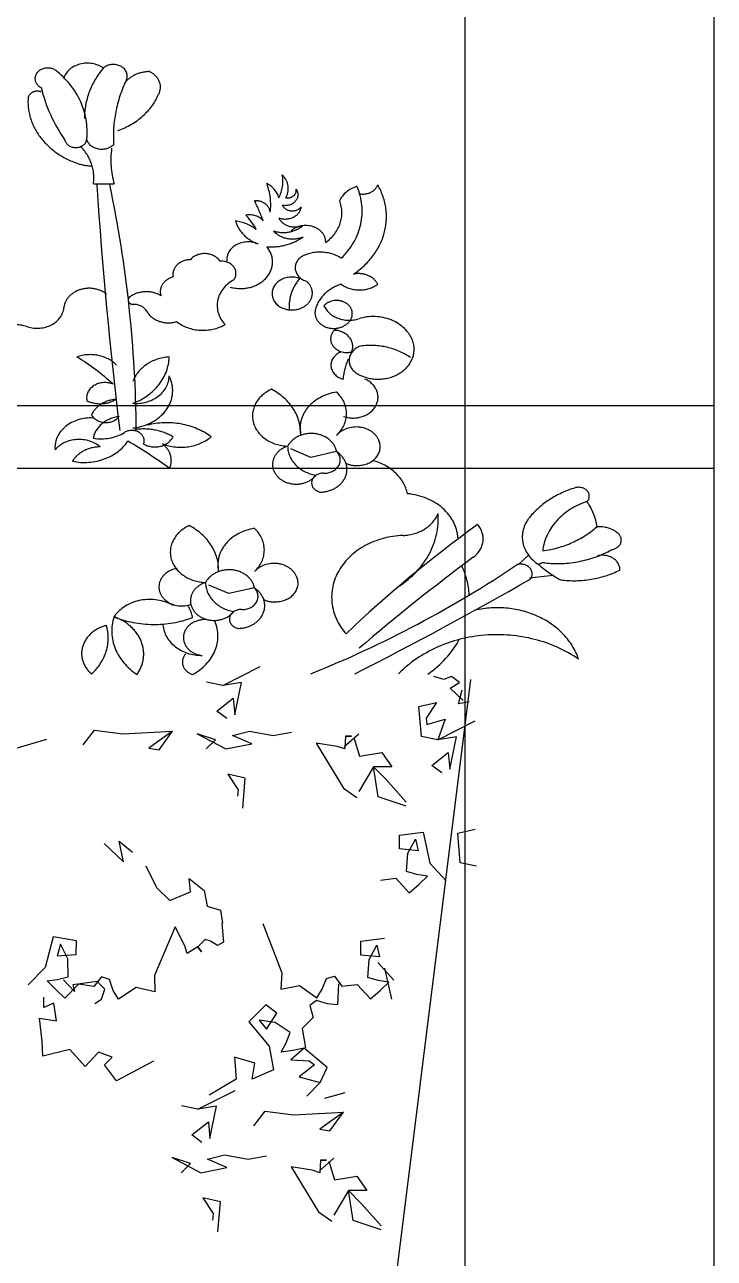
# Model space of a CAD drawing. Header units: millimetres. Extents: x 790977 to 1374007, y 14953 to 389123.
# Drawn here: x 1370288 to 1370842, y 49771 to 50761 of the extents above; entities that cross this region are included whole.
import ezdxf

# ---------------------------------------------------------------- set-up
doc = ezdxf.new("R2010")
doc.units = ezdxf.units.MM
doc.header["$LTSCALE"] = 1000
doc.linetypes.add('3', pattern=[10, 3, -2, 3, -2])
doc.layers.add('杆件轴线', color=14, linetype='Continuous')
doc.layers.add('立面外轮廓线', color=252, linetype='Continuous')

# ---------------------------------------------------------------- blocks, each defined once
blk = doc.blocks.new('ewqeqe')
at = {"color": 8, "linetype": '3', "ltscale": 10}
for p, q in [((174960.3, 55299.35), (174964.7, 55299.35)), ((175006.17, 55241.62), (175001.97, 55243.42)), ((175011.6, 55242.85), (175006.17, 55241.62)), ((175049.98, 55219.01), (175052.07, 55221)), ((175057.29, 55216.67), (175052.29, 55216.14)), ((174988.84, 55212.85), (174984.65, 55214.65)), ((174994.28, 55214.07), (174988.84, 55212.85)), ((174987.59, 55193.47), (174995.48, 55197.45)), ((175034.25, 55194.73), (175032.1, 55195.4)), ((175035.81, 55195.37), (175034.25, 55194.73)), ((175037.54, 55194.13), (175035.81, 55195.37)), ((174987.59, 55193.47), (174984.15, 55194.18)), ((174991.56, 55194.13), (174987.59, 55193.47)), ((174990.14, 55187.26), (174991.56, 55194.13)), ((175035.57, 55192.91), (175037.54, 55194.13)), ((175038.3, 55190.3), (175035.57, 55192.91)), ((175037.3, 55189.62), (175038.09, 55192.56)), ((174986.31, 55188.03), (174989.82, 55190.78)), ((174989.82, 55190.78), (174990.14, 55187.26)), ((175028.98, 55189.01), (175032.66, 55189.88)), ((175032.66, 55189.88), (175030.52, 55186.59)), ((175039.53, 55189.99), (175037.3, 55189.62)), ((174988.48, 55186.47), (174986.31, 55188.03)), ((175029.5, 55182.72), (175028.98, 55189.01)), ((175030.52, 55186.59), (175030.62, 55185.2)), ((175030.62, 55185.2), (175034.52, 55186.35)), ((175034.52, 55186.35), (175032.93, 55182.01)), ((175032.93, 55182.01), (175040.83, 55185.99)), ((174943.52, 55180.12), (174950.51, 55182.15)), ((174958.12, 55180.96), (174960.51, 55184.04)), ((174960.51, 55184.04), (174966.49, 55183.28)), ((174966.49, 55183.28), (174977, 55183.81)), ((174977, 55183.81), (174972.01, 55180.25)), ((174974.15, 55179.89), (174977, 55183.81)), ((174986.08, 55182.03), (174982.16, 55183.28)), ((174982.16, 55183.28), (174988.22, 55180.07)), ((174984.12, 55180.07), (174986.08, 55182.03)), ((174989.64, 55182.92), (174993.2, 55183.81)), ((174993.74, 55181.14), (174989.64, 55182.92)), ((174993.2, 55183.81), (174998.19, 55182.92)), ((174998.19, 55182.92), (175002.11, 55183.63)), ((175016.26, 55183.16), (175013.23, 55180.49)), ((175013.51, 55182.74), (175013.33, 55180.07)), ((175013.51, 55182.74), (175014.75, 55182.74)), ((175014.75, 55182.74), (175013.51, 55182.74)), ((175015.25, 55182.51), (175016.43, 55178.56)), ((175032.93, 55182.01), (175029.5, 55182.72)), ((175036.91, 55182.66), (175032.93, 55182.01)), ((175035.49, 55175.79), (175036.91, 55182.66)), ((174972.01, 55180.25), (174974.15, 55179.89)), ((174988.22, 55180.07), (174993.74, 55181.14)), ((175011.73, 55180.61), (175007.27, 55181.32)), ((175007.27, 55181.32), (175013.04, 55171.78)), ((175013.33, 55180.07), (175011.73, 55180.61)), ((175016.43, 55178.56), (175021.11, 55179.31)), ((175021.11, 55179.31), (175023.26, 55176.28)), ((175031.66, 55176.57), (175035.16, 55179.31)), ((175035.16, 55179.31), (175035.49, 55175.79)), ((174988.67, 55174.76), (174990.81, 55171.47)), ((174992.35, 55173.89), (174988.67, 55174.76)), ((175019.36, 55176.28), (175016.29, 55171.1)), ((175023.26, 55176.28), (175019.36, 55176.28)), ((175019.36, 55176.28), (175022.07, 55173.6)), ((175020.37, 55169.96), (175019.36, 55176.28)), ((175033.83, 55175.01), (175031.66, 55176.57)), ((174991.83, 55167.6), (174992.35, 55173.89)), ((175013.04, 55171.78), (175015.89, 55169.82)), ((175022.07, 55173.6), (175026.25, 55168.83)), ((174990.81, 55171.47), (174990.71, 55170.08)), ((175026.25, 55168), (175020.37, 55169.96)), ((175024.84, 55158.97), (175024.85, 55161.89)), ((175024.85, 55161.89), (175029.85, 55162.52)), ((175029.85, 55162.52), (175031.3, 55155.97)), ((175037.16, 55162.31), (175040.85, 55163.17)), ((175037.68, 55156.01), (175037.16, 55162.31)), ((174962.59, 55160.14), (174966.67, 55156.28)), ((174965.73, 55160.64), (174968.53, 55158.27)), ((174966.67, 55156.28), (174965.73, 55160.64)), ((175028.82, 55158.58), (175024.84, 55158.97)), ((175026.6, 55158.05), (175028.26, 55161.05)), ((175028.26, 55161.05), (175028.82, 55158.58)), ((175026.32, 55154.21), (175026.6, 55158.05)), ((175031.3, 55155.97), (175034.69, 55152.21)), ((175041.12, 55155.31), (175037.68, 55156.01)), ((174971.39, 55155.4), (174973.58, 55150.83)), ((175028.55, 55153.6), (175026.32, 55154.21)), ((175030.75, 55153.24), (175028.55, 55153.6)), ((174973.58, 55150.83), (174976.44, 55148.06)), ((174980.82, 55149.89), (174980.53, 55152.75)), ((174980.53, 55152.75), (174983.68, 55150.19)), ((175020.84, 55152.38), (175024.09, 55152.79)), ((175024.09, 55152.79), (175026.88, 55149.71)), ((175026.88, 55149.71), (175028.94, 55151.49)), ((175028.94, 55151.49), (175030.75, 55153.24)), ((174976.44, 55148.06), (174980.82, 55149.89)), ((174983.68, 55150.19), (174984.29, 55146.9)), ((174984.29, 55146.9), (174987.08, 55146.05)), ((174987.08, 55146.05), (174987.52, 55143.3)), ((174987.52, 55143.3), (174987.38, 55143.2)), ((174987.38, 55143.2), (174987.76, 55139.31)), ((174996.03, 55143.25), (175000.02, 55132.84)), ((174951.8, 55140.39), (174950.1, 55133.91)), ((174956.77, 55139.57), (174951.8, 55140.39)), ((174977.57, 55142.52), (174973.18, 55132.27)), ((174979.59, 55138.49), (174977.57, 55142.52)), ((174953.34, 55138.87), (174952.68, 55136.42)), ((174954.88, 55135.8), (174953.34, 55138.87)), ((174956.68, 55136.66), (174956.77, 55139.57)), ((174980.09, 55136.87), (174979.59, 55138.49)), ((174982.36, 55138.28), (174980.09, 55136.87)), ((174983.89, 55139.82), (174982.36, 55138.28)), ((174982.36, 55138.28), (174983.09, 55137.27)), ((174983.09, 55137.27), (174982.36, 55138.28)), ((174984.98, 55139.51), (174983.89, 55139.82)), ((174986.5, 55138.62), (174984.98, 55139.51)), ((174987.76, 55139.31), (174986.5, 55138.62)), ((175016.68, 55136.57), (175016.7, 55139.5)), ((175016.7, 55139.5), (175021.7, 55140.12)), ((175018.45, 55135.65), (175020.1, 55138.65)), ((175020.1, 55138.65), (175020.66, 55136.19)), ((174952.68, 55136.42), (174956.68, 55136.66)), ((174955.01, 55131.95), (174954.88, 55135.8)), ((175020.66, 55136.19), (175016.68, 55136.57)), ((175018.16, 55131.81), (175018.45, 55135.65)), ((174950.1, 55133.91), (174946.57, 55130.28)), ((175000.02, 55132.84), (174999.82, 55129.39)), ((175020.28, 55135.03), (175023.67, 55131.27)), ((175021.7, 55133.79), (175023.15, 55127.24)), ((174950.54, 55131.16), (174952.75, 55131.43)), ((174952.28, 55129.34), (174950.54, 55131.16)), ((174952.75, 55131.43), (174955.01, 55131.95)), ((174956.31, 55128.87), (174954, 55131.36)), ((174957.19, 55130.45), (174954.27, 55127.48)), ((174961.12, 55131), (174955.95, 55130.29)), ((174955.95, 55130.29), (174956.31, 55128.87)), ((174960.42, 55129.91), (174957.19, 55130.45)), ((174962.03, 55131.94), (174960.42, 55129.91)), ((174962.72, 55129.4), (174961.12, 55131)), ((174963.72, 55131.41), (174962.03, 55131.94)), ((174964.49, 55129.11), (174963.72, 55131.41)), ((174973.18, 55132.27), (174973.25, 55128.82)), ((174999.82, 55129.39), (175003.78, 55130.14)), ((175003.78, 55130.14), (175007.4, 55127.55)), ((175008.58, 55129.34), (175009.44, 55131.61)), ((175009.44, 55131.61), (175011.15, 55132.08)), ((175011.15, 55132.08), (175012.68, 55129.98)), ((175011.99, 55130.52), (175011.81, 55126.07)), ((175012.68, 55129.98), (175015.93, 55130.39)), ((175015.93, 55130.39), (175018.72, 55127.31)), ((175020.4, 55131.2), (175018.16, 55131.81)), ((175022.6, 55130.85), (175020.4, 55131.2)), ((175020.79, 55129.1), (175022.6, 55130.85)), ((174949.83, 55125.53), (174949.83, 55127.67)), ((174954.27, 55127.48), (174952.28, 55129.34)), ((174962.01, 55127.26), (174962.72, 55129.4)), ((174965.6, 55127.27), (174964.49, 55129.11)), ((174969.32, 55129.72), (174965.6, 55127.27)), ((174973.25, 55128.82), (174969.32, 55129.72)), ((175007.4, 55127.55), (175008.58, 55129.34)), ((175018.72, 55127.31), (175020.79, 55129.1)), ((174951.97, 55126.42), (174949.83, 55125.53)), ((174952.5, 55122.68), (174951.97, 55126.42)), ((174960.59, 55126.37), (174962.01, 55127.26)), ((174996.67, 55126.07), (174993.11, 55122.51)), ((174998.99, 55124.29), (174996.67, 55126.07)), ((175007.36, 55126.96), (175005.94, 55125.89)), ((175005.94, 55125.89), (175006.65, 55123.4)), ((175009.68, 55126.24), (175007.36, 55126.96)), ((175011.81, 55126.07), (175009.68, 55126.24)), ((174949.48, 55118.41), (174948.94, 55123.22)), ((174948.94, 55123.22), (174952.5, 55122.68)), ((174993.11, 55122.51), (174997.39, 55117.34)), ((174998.63, 55122.33), (174995.25, 55122.86)), ((174995.25, 55122.86), (174996.85, 55120.9)), ((174996.85, 55120.9), (174998.99, 55124.29)), ((175001.84, 55120.19), (174998.63, 55122.33)), ((175006.65, 55123.4), (175004.33, 55121.08)), ((175000.95, 55118.06), (175001.84, 55120.19)), ((175004.33, 55121.08), (175005.05, 55116.99)), ((174949.65, 55115.21), (174949.48, 55118.41)), ((174997.39, 55117.34), (174998.28, 55112.36)), ((174999.88, 55116.1), (175000.95, 55118.06)), ((175004.78, 55116.94), (175001.93, 55114.45)), ((175005.05, 55116.99), (175002.37, 55116.45)), ((175009.59, 55112.84), (175004.78, 55116.94)), ((174955.35, 55116.63), (174949.65, 55115.21)), ((174958.56, 55113.07), (174955.35, 55116.63)), ((174961.41, 55116.1), (174958.56, 55113.07)), ((174964.26, 55115.03), (174961.41, 55116.1)), ((174962.66, 55113.43), (174964.26, 55115.03)), ((174994.36, 55113.78), (174990.08, 55115.03)), ((174990.08, 55115.03), (174990.44, 55110.4)), ((175002.37, 55116.45), (174999.88, 55116.1)), ((175001.93, 55114.45), (175005.85, 55114.27)), ((174965.15, 55110.05), (174962.66, 55113.43)), ((174972.99, 55114.14), (174965.15, 55110.05)), ((174993.82, 55110.4), (174994.36, 55113.78)), ((174998.28, 55112.36), (174993.82, 55110.4)), ((175006.92, 55113.38), (175003.71, 55110.89)), ((175005.85, 55114.27), (175006.92, 55113.38)), ((175008.16, 55109.64), (175009.59, 55112.84)), ((174990.44, 55110.4), (174984.74, 55107.02)), ((175003.71, 55110.89), (175008.16, 55109.64)), ((175005.31, 55106.79), (175008.16, 55109.64)), ((174982.32, 55104.03), (174990.21, 55108.01)), ((175013.33, 55107.5), (175009.05, 55106.26)), ((174982.32, 55104.03), (174978.88, 55104.74)), ((174986.29, 55104.69), (174982.32, 55104.03)), ((174984.87, 55097.82), (174986.29, 55104.69)), ((174981.04, 55098.59), (174984.55, 55101.34)), ((174984.55, 55101.34), (174984.87, 55097.82)), ((174994.15, 55100.55), (174996.55, 55103.63)), ((174996.55, 55103.63), (175002.52, 55102.87)), ((175002.52, 55102.87), (175013.03, 55103.4)), ((175013.03, 55103.4), (175008.04, 55099.84)), ((175010.18, 55099.48), (175013.03, 55103.4)), ((175008.04, 55099.84), (175010.18, 55099.48)), ((174983.21, 55097.03), (174981.04, 55098.59)), ((174980.81, 55092.59), (174976.89, 55093.84)), ((174976.89, 55093.84), (174982.95, 55090.63)), ((174984.37, 55093.48), (174987.93, 55094.37)), ((174988.47, 55091.7), (174984.37, 55093.48)), ((174987.93, 55094.37), (174992.92, 55093.48)), ((174992.92, 55093.48), (174996.84, 55094.19)), ((175010.99, 55093.72), (175007.96, 55091.05)), ((174978.85, 55090.63), (174980.81, 55092.59)), ((174982.95, 55090.63), (174988.47, 55091.7)), ((175006.46, 55091.17), (175002, 55091.88)), ((175002, 55091.88), (175007.77, 55082.34)), ((175008.06, 55090.63), (175006.46, 55091.17)), ((175008.24, 55093.3), (175008.06, 55090.63)), ((175008.24, 55093.3), (175009.48, 55093.3)), ((175009.48, 55093.3), (175008.24, 55093.3)), ((175009.98, 55093.07), (175011.16, 55089.12)), ((175011.16, 55089.12), (175015.84, 55089.87)), ((175015.84, 55089.87), (175017.99, 55086.84)), ((175014.09, 55086.84), (175011.02, 55081.66)), ((175017.99, 55086.84), (175014.09, 55086.84)), ((175014.09, 55086.84), (175016.8, 55084.16)), ((175015.1, 55080.52), (175014.09, 55086.84)), ((174983.4, 55085.32), (174985.54, 55082.03)), ((174987.08, 55084.45), (174983.4, 55085.32)), ((174986.56, 55078.16), (174987.08, 55084.45)), ((175016.8, 55084.16), (175020.98, 55079.39)), ((174985.54, 55082.03), (174985.44, 55080.64)), ((175007.77, 55082.34), (175010.62, 55080.38)), ((175020.98, 55078.56), (175015.1, 55080.52))]:
    blk.add_line(p, q, dxfattribs=at)
at = {"color": 8}
blk.add_line((175039.87, 55194.74), (175017.51, 55015.89), dxfattribs=at)
at = {"color": 8, "linetype": '3', "ltscale": 10}
for centre, major_axis, start_param, end_param in [((174950.67, 55321.57), (-2.69, 0), 3.86097, 7.309992), ((174937.31, 55310.35), (-21.68, 0), 3.033658, 3.923278), ((174959.02, 55320.53), (5.16, 0), 0.859793, 2.893195), ((174980.35, 55313.33), (-21.92, 0), -0.610947, 0.008745), ((174964.52, 55322.12), (2.92, 0), -0.380632, 2.389345), ((174972.21, 55317.81), (-6.3, 0), -1.54995, -0.536049), ((174970, 55319.78), (-4.45, 0), 2.725697, 4.224374), ((175002.38, 55309.53), (37.85, 0), 2.760961, 3.200499), ((174948.46, 55317.3), (1.93, 0), 1.128435, 3.093434), ((174992.54, 55326.88), (-44.12, 0), 0.198411, 0.51955), ((174959.41, 55322.44), (-15.48, 0), 1.973043, 2.81275), ((174963.5, 55316.69), (-16.99, 0), -0.048159, 1.177872), ((174956.59, 55308.99), (-2.38, 0), 0.153894, 2.845181), ((174947.71, 55300.66), (-12.69, 0), 3.017535, 3.825272), ((174962.05, 55309.4), (3.27, 0), 3.371451, 5.600012), ((174990.88, 55304.44), (26.89, 0), 3.033411, 3.371565), ((174960.03, 55309.74), (-7.93, 0), 1.177872, 1.56921), ((174993.87, 55295.44), (-5.67, 0), 3.34763, 4.157614), ((174980.78, 55295.03), (16.93, 0), -0.119074, 0.318539), ((174989.55, 55299.89), (-10.72, 0), 2.738691, 3.295626), ((174995.89, 55298.35), (5.52, 0), -0.439202, 0.68807), ((176375.74, 55364.52), (1416.92, 0), 3.197161, 3.241365), ((174589.27, 55245.32), (380.08, 0), 0.006155, 0.171269), ((175000.79, 55297.05), (2.69, 0), 4.472142, 6.836026), ((175001.19, 55297.97), (-1.91, 0), 1.410643, 3.301107), ((175018.26, 55293.81), (-6.49, 0), -1.19588, -0.37555), ((174998.5, 55293.59), (-18.49, 0), 2.437136, 3.489639), ((175003.34, 55292.41), (18.77, 0), -0.88992, 0.445483), ((175017.17, 55299.89), (3.24, 0), 4.426383, 5.99656), ((174994.48, 55293.21), (-3.11, 0), 3.200706, 4.771414), ((174926.14, 55273.16), (73.4, 0), 0.306187, 0.380267), ((175000.73, 55294.8), (3.46, 0), 4.322961, 6.204553), ((175002.25, 55295.5), (2.23, 0), 3.483978, 5.759606), ((175002.81, 55293.21), (-9.91, 0), 2.283963, 3.460558), ((174998.5, 55293.06), (-8.43, 0), 0.218931, 1.146337), ((174988.72, 55284.39), (8.74, 0), 0.822767, 1.392054), ((174993.2, 55289.86), (-3.55, 0), 3.744389, 4.919811), ((174978.94, 55283.94), (17.19, 0), 0.416316, 0.665093), ((175002.78, 55293.25), (3.62, 0), 3.519442, 5.219691), ((175000.38, 55293.75), (5.62, 0), 4.338127, 5.548553), ((175002.27, 55291.75), (-4.85, 0), 0.620296, 2.059404), ((175005.1, 55287.07), (4.2, 0), -0.024206, 2.405226), ((174992.95, 55283.34), (-4.52, 0), 4.233629, 6.36657), ((174997.72, 55294.56), (10.26, 0), 4.628193, 5.439709), ((174983.76, 55281.58), (3.67, 0), 0.497982, 2.52617), ((174991.36, 55282.85), (6.73, 0), 4.381968, 6.896787), ((175006.51, 55281.62), (3.64, 0), 2.26727, 4.365466), ((175008.13, 55278.99), (7.16, 0), 0.898413, 2.15633), ((174980.81, 55280.21), (3.76, 0), 1.584269, 3.308811), ((174987.26, 55280.45), (3.12, 0), -0.555469, 1.659341), ((174978.36, 55276.58), (3.95, 0), 1.895441, 3.399324), ((174994.23, 55273.67), (7.82, 0), 2.156936, 3.806227), ((175002.16, 55276.2), (4.18, 0), 1.163918, 4.309018), ((175002.2, 55276.29), (-4.29, 0), 1.167425, 3.915065), ((175014.22, 55273.43), (-12.64, 0), -0.602567, 0.069737), ((175016.25, 55276.8), (-4.35, 0), 3.53047, 4.967514), ((174959.41, 55272.86), (5.35, 0), 0.811592, 3.063918), ((174971.47, 55272.27), (-5.19, 0), 4.078802, 5.456897), ((175015.63, 55271.43), (-8.66, 0), -1.21244, -0.177663), ((175016.43, 55281.75), (5.77, 0), 3.983544, 5.441234), ((174948.43, 55273.57), (-5.66, 0), 1.210559, 3.063918), ((174968.67, 55274.79), (-1.05, 0), -0.826289, 1.587747), ((174968.74, 55271.28), (3.17, 0), 0.437211, 1.587747), ((175011.6, 55271.97), (-3.32, 0), 2.852057, 5.645934), ((175014.24, 55275.29), (-5.68, 0), 0.363101, 1.933258), ((174976.11, 55274.15), (-4.97, 0), 0.437211, 1.923619), ((175011, 55272.12), (-3.96, 0), -0.177663, 2.852057), ((175019.33, 55264.14), (8.67, 0), 0.307515, 1.933258), ((174942.96, 55261.51), (9.85, 0), 1.210559, 2.980072), ((174983.41, 55275.23), (8.17, 0), 3.961004, 5.321252), ((175013.78, 55266.62), (3.44, 0), 2.297918, 5.010585), ((175010.9, 55265.03), (4.12, 0), -0.339143, 1.515733), ((175020.37, 55264.42), (7.58, 0), 4.079869, 6.5907), ((175018.74, 55254.31), (13.16, 0), 0.870503, 1.733082), ((174959.62, 55257.35), (-7.16, 0), 3.824365, 5.110754), ((174922.5, 55225.05), (-56.98, 0), 3.884237, 4.065548), ((174977.03, 55255.6), (8.73, 0), 1.656135, 2.856291), ((174963.07, 55262.98), (-13.21, 0), 2.006343, 3.127648), ((175014.13, 55261.07), (-3.73, 0), -1.146694, 1.251927), ((175018.28, 55262.05), (4.04, 0), 1.993429, 4.079869), ((175032.14, 55256.93), (19.24, 0), 2.793883, 3.066853), ((174962.75, 55254.18), (3.88, 0), 1.107096, 3.320885), ((174969.28, 55258.82), (7, 0), 4.621119, 6.278652), ((174967.47, 55255.72), (9.56, 0), -1.447054, 0.396908), ((175015.07, 55254.3), (-5.27, 0), 1.185572, 4.217437), ((175001.56, 55250.38), (7.7, 0), 2.073626, 4.677335), ((174990.72, 55246.63), (-13.33, 0), 3.109454, 4.148058), ((175013.32, 55247.7), (9.44, 0), 1.753435, 3.324581), ((175005.42, 55250.84), (8.27, 0), -0.72707, 0.72707), ((174961.75, 55257.43), (-5.4, 0), 1.022124, 2.22341), ((174965.61, 55248.87), (-6.05, 0), -1.473556, -0.336714), ((174959.72, 55243.69), (7.52, 0), 1.49741, 3.214342), ((174962.94, 55251.81), (3.4, 0), 3.612077, 5.687938), ((174966.67, 55244.9), (-6.47, 0), -1.429213, -0.142221), ((174968.41, 55245.14), (2.61, 0), -0.322716, 2.207328), ((174970.86, 55238.64), (-10.8, 0), 4.096929, 4.881172), ((174975.81, 55237.28), (14.02, 0), 0.841553, 1.874425), ((175015.73, 55243.81), (5.08, 0), 0.319157, 2.517332), ((174957.28, 55240.21), (-6.24, 0), 3.918496, 5.659726), ((174958.4, 55249.26), (-10.49, 0), 1.327919, 2.638029), ((174961.92, 55252.43), (8.31, 0), 4.512931, 5.34892), ((174904.23, 55171.03), (-109.33, 0), 3.991829, 4.094292), ((174973.27, 55247.24), (4.12, 0), 4.092693, 5.903842), ((174978.71, 55251.36), (-9.15, 0), 1.142186, 2.352603), ((175006.24, 55242.15), (-5.43, 0), 3.295767, 5.864072), ((175016.06, 55243.85), (4.74, 0), -1.557947, 0.331305), ((174961.85, 55238.27), (-6.71, 0), -1.552743, -0.472225), ((174970.98, 55240.96), (-5.75, 0), 2.784529, 3.961124), ((175003.08, 55240.12), (4.99, 0), 1.939386, 5.701389), ((175008.83, 55243.98), (7.55, 0), 3.139516, 4.501259), ((175008.01, 55239.07), (-5.77, 0), 1.598311, 4.034538), ((175009.01, 55241.06), (-3.36, 0), 1.52369, 3.818871), ((175015.67, 55243.28), (4.08, 0), 4.170298, 4.824116), ((175016.03, 55232.49), (10.66, 0), 0.165824, 1.262988), ((175008.76, 55236.25), (-2.44, 0), 4.67418, 7.608209), ((175068.74, 55219.69), (-19.86, 0), -1.219209, -0.594909), ((175062.67, 55233.45), (2.23, 0), -0.673733, 1.922384), ((175025.28, 55224.09), (-11.93, 0), 3.197305, 4.606042), ((175069.97, 55220.76), (14.96, 0), 1.951928, 3.050771), ((175050.99, 55225.71), (-15.59, 0), 3.239213, 3.674782), ((175011.17, 55228.67), (21.88, 0), -0.905094, 0.058906), ((175025.27, 55231.92), (8.17, 0), -1.529148, -0.32606), ((175059.61, 55224.82), (-8.84, 0), -0.594909, 0.917868), ((174984.23, 55221.61), (-7.7, 0), -1.067966, 1.535743), ((174973.39, 55217.86), (13.33, 0), -0.032139, 1.006465), ((174995.99, 55218.93), (-9.44, 0), -1.388157, 0.182988), ((174988.09, 55222.07), (8.27, 0), -0.72707, 0.72707), ((175233.24, 55044.85), (291.76, 0), 2.288562, 2.423189), ((175036.25, 55224.41), (6.27, 0), -0.842341, 0.620888), ((175051.85, 55238.27), (-19.99, 0), 1.732892, 2.393139), ((175066.99, 55222.42), (5.5, 0), 0.764436, 1.660031), ((175026.27, 55212.09), (15.71, 0), 1.612445, 3.772794), ((175069.16, 55224.16), (2.49, 0), -1.40833, 0.764436), ((175058.12, 55236.14), (20.39, 0), 4.583054, 5.308029), ((175067.67, 55217.89), (-3.7, 0), 3.124003, 4.995701), ((174998.4, 55215.03), (-5.08, 0), 3.46075, 5.658924), ((174907.1, 55364.82), (226.14, 0), -1.117297, -0.888665), ((175340.54, 54941.04), (-450.82, 0), -0.842341, -0.768305), ((175015.04, 55211.5), (-24.57, 0), 3.193673, 3.504464), ((175050.41, 55217.04), (-2.45, 0), 2.552324, 5.018472), ((175055.3, 55218.09), (-1.52, 0), 4.583054, 5.48484), ((175071.74, 55232.27), (-23.69, 0), 0.739988, 0.995001), ((174978.95, 55214.27), (4.82, 0), 1.779369, 5.125139), ((174988.91, 55213.38), (-5.43, 0), 3.295767, 5.864072), ((174998.74, 55215.08), (4.74, 0), -1.557947, 0.331305), ((174625.06, 55728.86), (-750.91, 0), 2.117484, 2.176276), ((175061.62, 55231.27), (-18.88, 0), 1.422718, 2.113417), ((174985.76, 55211.35), (4.99, 0), 1.939386, 5.701389), ((174991.51, 55215.2), (-7.55, 0), -0.002077, 1.359666), ((174990.68, 55210.3), (5.77, 0), -1.543282, 0.892945), ((174991.68, 55212.29), (3.36, 0), 4.665282, 6.960463), ((174972.23, 55204.39), (8.72, 0), 0.972353, 2.626424), ((174998.34, 55214.51), (4.08, 0), 4.170298, 4.824116), ((174972.54, 55206.87), (8.74, 0), 0.127001, 0.501183), ((174991.43, 55207.48), (2.44, 0), 1.532587, 4.466616), ((175045.51, 55195.13), (-17.75, 0), 3.408073, 4.981788), ((174965.31, 55200.22), (-7.49, 0), -1.267584, 0.769863), ((174949.61, 55203.54), (13.83, 0), -0.728446, 0.230725), ((174978.28, 55204.97), (-14.1, 0), -0.25778, 0.899914), ((174960.66, 55200.11), (10.26, 0), -0.530032, 1.172166), ((174973.14, 55222.77), (-19.75, 0), 1.125722, 1.991322), ((174983.28, 55206.73), (-8.34, 0), 0.071171, 1.569751), ((174983.87, 55203.57), (-4.58, 0), 4.681408, 7.722898), ((174975.01, 55203.9), (-11.56, 0), 2.136582, 3.476843), ((175045.48, 55181.97), (-26.74, 0), 4.015869, 5.603292), ((175015.04, 55211.5), (-24.57, 0), 2.270161, 2.72111), ((174982.46, 55198.42), (-3.39, 0), -0.653819, 1.191971)]:
    blk.add_ellipse(centre, major_axis=major_axis, ratio=0.830793, start_param=start_param, end_param=end_param, dxfattribs=at)
blk = doc.blocks.new('20250730.11152684')
at = {"color": 1, "xscale": 3.803822640487305, "yscale": 3.803822640487305, "zscale": 3.803822640487305}
blk.add_blockref('ewqeqe', (-664876.84, -208918.68), dxfattribs=at)

msp = doc.modelspace()

# ---------------------------------------------------------------- linework, layer by layer
at = {"layer": '杆件轴线'}
msp.add_lwpolyline([(1370841.52, 41155.21), (1370841.52, 63642.46)], dxfattribs=at)
at = {"layer": '立面外轮廓线'}
msp.add_lwpolyline([(1370641.52, 49255.21), (1370641.52, 53955.21)], dxfattribs=at)
msp.add_lwpolyline([(1369841.52, 50405.21), (1370841.52, 50405.21), (1370841.52, 50455.21), (1369841.52, 50455.21)], close=True, dxfattribs=at)

# ---------------------------------------------------------------- block references
msp.add_blockref('20250730.11152684', (1369702.23, 49203.2))

doc.saveas('drawing.dxf')
